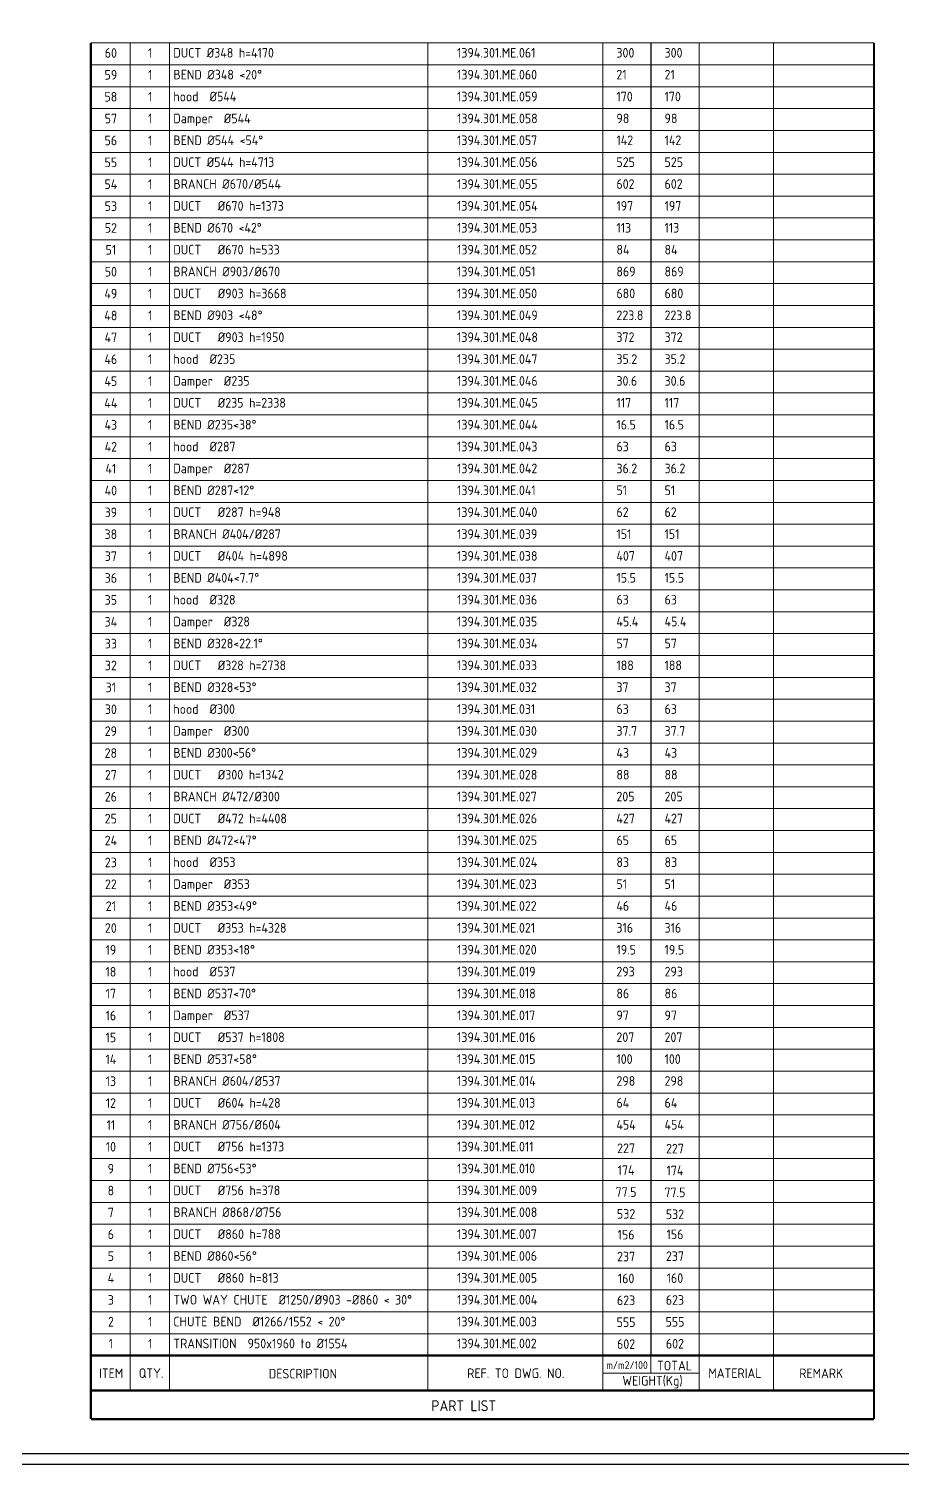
# Model space of a CAD drawing. Header units: inches. Extents: x -350577 to -266477, y -437959 to -377535.
# Drawn here: x -310955 to -291015, y -436935 to -404171 of the extents above; entities that cross this region are included whole.
import ezdxf
from ezdxf.enums import TextEntityAlignment as Align

# ---------------------------------------------------------------- set-up
doc = ezdxf.new("R2010")
doc.units = ezdxf.units.IN
doc.header["$MEASUREMENT"] = 0
doc.layers.add('TEXT', color=7, linetype='Continuous')
doc.layers.add('title', color=7, linetype='Continuous', lineweight=15)
doc.styles.add('Titel', font='geniso.shx', dxfattribs={"height": 2.5})

msp = doc.modelspace()

# ---------------------------------------------------------------- linework, layer by layer
for points in [[(-350576.7, -436934.7), (-266476.7, -436934.7), (-266476.7, -377534.7), (-350576.7, -377534.7)], [(-350326.7, -436684.7), (-266726.7, -436684.7), (-266726.7, -377784.7), (-350326.7, -377784.7)]]:
    msp.add_lwpolyline(points, close=True)
at = {"layer": 'TEXT'}
msp.add_line((-296753.6, -404496.2), (-296753.6, -434453), dxfattribs=at)
at = {"layer": 'title'}
for p, q in [((-291660.9, -404496.2), (-309535.1, -404496.2)), ((-308636.4, -404496.2), (-308636.4, -435251.9)), ((-307737.7, -404496.2), (-307737.7, -435251.9)), ((-301846.2, -404496.2), (-301846.2, -435251.9)), ((-297852, -404496.2), (-297852, -435251.9)), ((-295655.1, -404496.2), (-295655.1, -435251.9)), ((-293957.6, -404496.2), (-293957.6, -435251.9)), ((-291660.9, -404995.5), (-309535.1, -404995.5)), ((-291660.9, -405494.8), (-309535.1, -405494.8)), ((-291660.9, -405494.8), (-309535.1, -405494.8)), ((-291660.9, -405994.1), (-309535.1, -405994.1)), ((-291660.9, -406493.3), (-309535.1, -406493.3)), ((-291660.9, -406992.6), (-309535.1, -406992.6)), ((-291660.9, -407491.9), (-309535.1, -407491.9)), ((-291660.9, -407991.2), (-309535.1, -407991.2)), ((-291660.9, -408490.5), (-309535.1, -408490.5)), ((-291660.9, -408490.5), (-309535.1, -408490.5)), ((-291660.9, -408989.7), (-309535.1, -408989.7)), ((-291660.9, -409489), (-309535.1, -409489)), ((-291660.9, -409489), (-309535.1, -409489)), ((-291660.9, -409988.3), (-309535.1, -409988.3)), ((-291660.9, -410487.6), (-309535.1, -410487.6)), ((-291660.9, -410487.6), (-309535.1, -410487.6)), ((-291660.9, -410986.9), (-309535.1, -410986.9)), ((-291660.9, -411486.1), (-309535.1, -411486.1)), ((-291660.9, -411985.4), (-309535.1, -411985.4)), ((-291660.9, -412484.7), (-309535.1, -412484.7)), ((-291660.9, -412984), (-309535.1, -412984)), ((-291660.9, -413483.3), (-309535.1, -413483.3)), ((-291660.9, -413483.3), (-309535.1, -413483.3)), ((-291660.9, -413982.5), (-309535.1, -413982.5)), ((-291660.9, -414481.8), (-309535.1, -414481.8)), ((-291660.9, -414481.8), (-309535.1, -414481.8)), ((-291660.9, -414981.1), (-309535.1, -414981.1)), ((-291660.9, -415480.4), (-309535.1, -415480.4)), ((-291660.9, -415480.4), (-309535.1, -415480.4)), ((-291660.9, -415979.7), (-309535.1, -415979.7)), ((-291660.9, -416478.9), (-309535.1, -416478.9)), ((-291660.9, -416978.2), (-309535.1, -416978.2)), ((-291660.9, -417477.5), (-309535.1, -417477.5)), ((-291660.9, -417976.8), (-309535.1, -417976.8)), ((-291660.9, -418476.1), (-309535.1, -418476.1)), ((-291660.9, -418476.1), (-309535.1, -418476.1)), ((-291660.9, -418975.3), (-309535.1, -418975.3)), ((-291660.9, -419474.6), (-309535.1, -419474.6)), ((-291660.9, -419474.6), (-309535.1, -419474.6)), ((-291660.9, -419973.9), (-309535.1, -419973.9)), ((-291660.9, -420473.2), (-309535.1, -420473.2)), ((-291660.9, -420473.2), (-309535.1, -420473.2)), ((-291660.9, -420972.5), (-309535.1, -420972.5)), ((-291660.9, -421471.7), (-309535.1, -421471.7)), ((-291660.9, -421971), (-309535.1, -421971)), ((-291660.9, -422470.3), (-309535.1, -422470.3)), ((-291660.9, -422969.6), (-309535.1, -422969.6)), ((-291660.9, -423468.9), (-309535.1, -423468.9)), ((-291660.9, -423468.9), (-309535.1, -423468.9)), ((-291660.9, -423968.1), (-309535.1, -423968.1)), ((-291660.9, -424467.4), (-309535.1, -424467.4)), ((-291660.9, -424467.4), (-309535.1, -424467.4)), ((-291660.9, -424966.7), (-309535.1, -424966.7)), ((-291660.9, -425466), (-309535.1, -425466)), ((-291660.9, -425466), (-309535.1, -425466)), ((-291660.9, -425965.3), (-309535.1, -425965.3)), ((-291660.9, -426464.5), (-309535.1, -426464.5)), ((-291660.9, -426963.8), (-309535.1, -426963.8)), ((-291660.9, -427463.1), (-309535.1, -427463.1)), ((-291660.9, -427962.4), (-309535.1, -427962.4)), ((-291660.9, -428461.7), (-309535.1, -428461.7)), ((-291660.9, -428461.7), (-309535.1, -428461.7)), ((-291660.9, -428960.9), (-309535.1, -428960.9)), ((-291660.9, -429460.2), (-309535.1, -429460.2)), ((-291660.9, -429460.2), (-309535.1, -429460.2)), ((-291660.9, -429959.5), (-309535.1, -429959.5)), ((-291660.9, -430458.8), (-309535.1, -430458.8)), ((-291660.9, -430458.8), (-309535.1, -430458.8)), ((-291660.9, -430958), (-309535.1, -430958)), ((-291660.9, -431457.3), (-309535.1, -431457.3)), ((-291660.9, -431956.6), (-309535.1, -431956.6)), ((-291660.9, -432455.9), (-309535.1, -432455.9)), ((-291660.9, -432955.2), (-309535.1, -432955.2)), ((-291660.9, -433454.4), (-309535.1, -433454.4)), ((-291660.9, -433454.4), (-309535.1, -433454.4)), ((-291660.9, -433953.7), (-309535.1, -433953.7)), ((-296753.6, -434453), (-296753.6, -434852.4)), ((-297852, -434852.4), (-295655.1, -434852.4))]:
    msp.add_line(p, q, dxfattribs=at)
at = {"layer": 'title', "const_width": 49.9}
for points in [[(-309535.1, -404496.2), (-309535.1, -435903)], [(-291660.9, -404496.2), (-291660.9, -435903)], [(-291660.9, -434453), (-309535.1, -434453)], [(-291660.9, -435251.9), (-309535.1, -435251.9)], [(-291660.9, -435903), (-309535.1, -435903)]]:
    msp.add_lwpolyline(points, dxfattribs=at)

# ---------------------------------------------------------------- texts
at = {"layer": 'TEXT', "color": 3, "style": 'Titel'}
for s, height, p in [('60', 219.68, (-309079.8, -404724.4)), ('59', 219.68, (-309079.8, -405223.7)), ('58', 219.68, (-309079.8, -405723)), ('57', 219.68, (-309079.8, -406222.2)), ('56', 219.68, (-309079.8, -406721.5)), ('55', 219.68, (-309079.8, -407220.8)), ('54', 219.68, (-309079.8, -407720.1)), ('53', 219.68, (-309079.8, -408219.4)), ('52', 219.68, (-309079.8, -408718.6)), ('51', 219.68, (-309079.8, -409217.9)), ('50', 219.68, (-309079.8, -409717.2)), ('49', 219.68, (-309079.8, -410216.5)), ('48', 219.68, (-309079.8, -410715.8)), ('47', 219.68, (-309079.8, -411215)), ('46', 219.68, (-309079.8, -411714.3)), ('45', 219.68, (-309079.8, -412213.6)), ('44', 219.68, (-309079.8, -412712.9)), ('43', 219.68, (-309079.8, -413212.2)), ('42', 219.68, (-309079.8, -413711.4)), ('41', 219.68, (-309079.8, -414210.7)), ('40', 219.68, (-309079.8, -414710)), ('39', 219.68, (-309079.8, -415209.3)), ('38', 219.68, (-309079.8, -415708.6)), ('37', 219.68, (-309079.8, -416207.8)), ('36', 219.68, (-309079.8, -416707.1)), ('35', 219.68, (-309079.8, -417206.4)), ('34', 219.68, (-309079.8, -417705.7)), ('33', 219.68, (-309079.8, -418205)), ('32', 219.68, (-309079.8, -418704.2)), ('31', 219.68, (-309079.8, -419203.5)), ('30', 219.68, (-309079.8, -419702.8)), ('29', 219.68, (-309079.8, -420202.1)), ('28', 219.68, (-309079.8, -420701.4)), ('27', 219.68, (-309079.8, -421200.6)), ('26', 219.68, (-309079.8, -421699.9)), ('25', 219.68, (-309079.8, -422199.2)), ('24', 219.68, (-309079.8, -422698.5)), ('23', 219.68, (-309079.8, -423197.8)), ('22', 219.68, (-309079.8, -423697)), ('21', 219.68, (-309079.8, -424196.3)), ('20', 219.68, (-309079.8, -424695.6)), ('19', 219.68, (-309079.8, -425194.9)), ('18', 219.68, (-309079.8, -425694.2)), ('17', 219.68, (-309079.8, -426193.4)), ('16', 219.68, (-309079.8, -426692.7)), ('15', 219.68, (-309079.8, -427192)), ('14', 219.68, (-309079.8, -427691.3)), ('13', 219.68, (-309079.8, -428190.6)), ('12', 219.68, (-309079.8, -428689.8)), ('11', 219.68, (-309079.8, -429189.1)), ('10', 219.68, (-309079.8, -429688.4)), ('9', 219.7, (-309079.8, -430187.7)), ('1', 219.7, (-308181.1, -430187.7)), ('8', 219.7, (-309079.8, -430687)), ('7', 219.7, (-309079.8, -431186.2)), ('6', 219.7, (-309079.8, -431685.5)), ('5', 219.7, (-309079.8, -432184.8)), ('1', 219.7, (-308181.1, -432184.8)), ('4', 219.7, (-309079.8, -432684.1)), ('3', 219.7, (-309079.8, -433183.4)), ('2', 219.7, (-309079.8, -433682.6)), ('1', 219.7, (-309079.8, -434181.9))]:
    msp.add_text(s, height=height, dxfattribs=at).set_placement(p, align=Align.MIDDLE)
at = {"layer": 'TEXT', "color": 1, "style": 'Titel'}
for s, height, p in [('1', 219.7, (-308181.1, -404724.4)), ('1', 219.7, (-308181.1, -405223.7)), ('1', 219.7, (-308181.1, -405723)), ('1', 219.7, (-308181.1, -406222.2)), ('1', 219.7, (-308181.1, -406721.5)), ('1', 219.7, (-308181.1, -407220.8)), ('1', 219.7, (-308181.1, -407720.1)), ('1', 219.7, (-308181.1, -408219.4)), ('1', 219.7, (-308181.1, -408718.6)), ('1', 219.7, (-308181.1, -409217.9)), ('1', 219.7, (-308181.1, -409717.2)), ('1', 219.7, (-308181.1, -410216.5)), ('1', 219.7, (-308181.1, -410715.8)), ('1', 219.7, (-308181.1, -411215)), ('1', 219.7, (-308181.1, -411714.3)), ('1', 219.7, (-308181.1, -412213.6)), ('1', 219.7, (-308181.1, -412712.9)), ('1', 219.7, (-308181.1, -413212.2)), ('1', 219.7, (-308181.1, -413711.4)), ('1', 219.7, (-308181.1, -414210.7)), ('1', 219.7, (-308181.1, -414710)), ('1', 219.7, (-308181.1, -415209.3)), ('1', 219.7, (-308181.1, -415708.6)), ('1', 219.7, (-308181.1, -416207.8)), ('1', 219.7, (-308181.1, -416707.1)), ('1', 219.7, (-308181.1, -417206.4)), ('1', 219.7, (-308181.1, -417705.7)), ('1', 219.7, (-308181.1, -418205)), ('1', 219.7, (-308181.1, -418704.2)), ('1', 219.7, (-308181.1, -419203.5)), ('1', 219.7, (-308181.1, -419702.8)), ('1', 219.7, (-308181.1, -420202.1)), ('1', 219.7, (-308181.1, -420701.4)), ('1', 219.7, (-308181.1, -421200.6)), ('1', 219.7, (-308181.1, -421699.9)), ('1', 219.7, (-308181.1, -422199.2)), ('1', 219.7, (-308181.1, -422698.5)), ('1', 219.7, (-308181.1, -423197.8)), ('1', 219.7, (-308181.1, -423697)), ('1', 219.7, (-308181.1, -424196.3)), ('1', 219.7, (-308181.1, -424695.6)), ('1', 219.7, (-308181.1, -425194.9)), ('1', 219.7, (-308181.1, -425694.2)), ('1', 219.7, (-308181.1, -426193.4)), ('1', 219.7, (-308181.1, -426692.7)), ('1', 219.7, (-308181.1, -427192)), ('1', 219.7, (-308181.1, -427691.3)), ('1', 219.7, (-308181.1, -428190.6)), ('1', 219.7, (-308181.1, -428689.8)), ('1', 219.7, (-308181.1, -429189.1)), ('1', 219.7, (-308181.1, -429688.4)), ('227', 219.68, (-297319.8, -429722.4)), ('227', 219.68, (-296204.2, -429730)), ('174', 219.68, (-297319.8, -430221.6)), ('174', 219.68, (-296204.2, -430229.3)), ('1', 219.7, (-308181.1, -430687)), ('77.5', 219.68, (-297319.8, -430720.9)), ('77.5', 219.68, (-296204.2, -430728.6)), ('1', 219.7, (-308181.1, -431186.2)), ('532', 219.68, (-297319.8, -431220.2)), ('532', 219.68, (-296204.2, -431227.9)), ('1', 219.7, (-308181.1, -431685.5)), ('156', 219.68, (-297319.8, -431694.5)), ('156', 219.68, (-296204.2, -431686.8)), ('237', 219.68, (-297319.8, -432193.7)), ('237', 219.68, (-296204.2, -432186.1)), ('1', 219.7, (-308181.1, -432684.1)), ('160', 219.68, (-297319.8, -432693)), ('160', 219.68, (-296204.2, -432685.3)), ('1', 219.7, (-308181.1, -433183.4)), ('623', 219.68, (-297319.8, -433192.3)), ('623', 219.68, (-296204.2, -433184.6)), ('1', 219.7, (-308181.1, -433682.6)), ('555', 219.68, (-297319.8, -433691.6)), ('555', 219.68, (-296204.2, -433683.9)), ('1', 219.7, (-308181.1, -434181.9)), ('602', 219.68, (-297319.8, -434190.9)), ('602', 219.68, (-296204.2, -434183.2))]:
    msp.add_text(s, height=height, dxfattribs=at).set_placement(p, align=Align.MIDDLE)
for s, height, p in [('DUCT %%C348 h=4170 ', 219.683, (-307653.9, -404830.1)), ('1394.301.ME.061', 219.683, (-301177.7, -404830.1)), ('300', 219.68, (-297540.1, -404830.1)), ('300', 219.68, (-296441.6, -404830.1)), ('BEND %%C348 <20%%D ', 219.683, (-307653.9, -405329.4)), ('1394.301.ME.060', 219.683, (-301177.7, -405329.4)), ('21', 219.68, (-297540.1, -405329.4)), ('21', 219.68, (-296441.6, -405329.4)), ('hood  %%C544 ', 219.683, (-307653.9, -405828.7)), ('1394.301.ME.059', 219.683, (-301177.7, -405828.7)), ('170', 219.68, (-297540.1, -405828.7)), ('170', 219.68, (-296441.6, -405828.7)), ('Damper  %%C544 ', 219.683, (-307653.9, -406328)), ('1394.301.ME.058', 219.683, (-301177.7, -406328)), ('98', 219.68, (-297540.1, -406328)), ('98', 219.68, (-296441.6, -406328)), ('BEND %%C544 <54%%D ', 219.683, (-307653.9, -406827.3)), ('1394.301.ME.057', 219.683, (-301177.7, -406827.3)), ('142', 219.68, (-297540.1, -406827.3)), ('142', 219.68, (-296441.6, -406827.3)), ('DUCT %%C544 h=4713 ', 219.683, (-307653.9, -407326.5)), ('1394.301.ME.056', 219.683, (-301177.7, -407326.5)), ('525', 219.68, (-297540.1, -407326.5)), ('525', 219.68, (-296441.6, -407326.5)), ('BRANCH %%C670/%%C544 ', 219.683, (-307653.9, -407825.8)), ('1394.301.ME.055', 219.683, (-301177.7, -407825.8)), ('602', 219.68, (-297540.1, -407825.8)), ('602', 219.68, (-296441.6, -407825.8)), ('DUCT   %%C670 h=1373 ', 219.683, (-307653.9, -408325.1)), ('1394.301.ME.054', 219.683, (-301177.7, -408325.1)), ('197', 219.68, (-297540.1, -408325.1)), ('197', 219.68, (-296441.6, -408325.1)), ('BEND %%C670 <42%%D ', 219.683, (-307653.9, -408824.4)), ('1394.301.ME.053', 219.683, (-301177.7, -408824.4)), ('113', 219.68, (-297540.1, -408824.4)), ('113', 219.68, (-296441.6, -408824.4)), ('DUCT   %%C670 h=533 ', 219.683, (-307653.9, -409323.7)), ('1394.301.ME.052', 219.683, (-301177.7, -409323.7)), ('84', 219.68, (-297540.1, -409323.7)), ('84', 219.68, (-296441.6, -409323.7)), ('BRANCH %%C903/%%C670 ', 219.683, (-307653.9, -409822.9)), ('1394.301.ME.051', 219.683, (-301177.7, -409822.9)), ('869', 219.68, (-297540.1, -409822.9)), ('869', 219.68, (-296441.6, -409822.9)), ('DUCT   %%C903 h=3668 ', 219.683, (-307653.9, -410322.2)), ('1394.301.ME.050', 219.683, (-301177.7, -410322.2)), ('680', 219.68, (-297540.1, -410322.2)), ('680', 219.68, (-296441.6, -410322.2)), ('BEND %%C903 <48%%D ', 219.683, (-307653.9, -410821.5)), ('1394.301.ME.049', 219.683, (-301177.7, -410821.5)), ('223.8', 219.68, (-297540.1, -410821.5)), ('223.8', 219.68, (-296441.6, -410821.5)), ('DUCT   %%C903 h=1950 ', 219.683, (-307653.9, -411320.8)), ('1394.301.ME.048', 219.683, (-301177.7, -411320.8)), ('372', 219.68, (-297540.1, -411320.8)), ('372', 219.68, (-296441.6, -411320.8)), ('hood  %%C235 ', 219.683, (-307653.9, -411820.1)), ('1394.301.ME.047', 219.683, (-301177.7, -411820.1)), ('35.2', 219.68, (-297540.1, -411820.1)), ('35.2', 219.68, (-296441.6, -411820.1)), ('Damper  %%C235', 219.683, (-307653.9, -412319.3)), ('1394.301.ME.046', 219.683, (-301177.7, -412319.3)), ('30.6', 219.68, (-297540.1, -412319.3)), ('30.6', 219.68, (-296441.6, -412319.3)), ('DUCT   %%C235 h=2338 ', 219.683, (-307653.9, -412818.6)), ('1394.301.ME.045', 219.683, (-301177.7, -412818.6)), ('117', 219.68, (-297540.1, -412818.6)), ('117', 219.68, (-296441.6, -412818.6)), ('BEND %%C235<38%%D ', 219.683, (-307653.9, -413317.9)), ('1394.301.ME.044', 219.683, (-301177.7, -413317.9)), ('16.5', 219.68, (-297540.1, -413317.9)), ('16.5', 219.68, (-296441.6, -413317.9)), ('hood  %%C287 ', 219.683, (-307653.9, -413817.2)), ('1394.301.ME.043', 219.683, (-301177.7, -413817.2)), ('63', 219.68, (-297540.1, -413817.2)), ('63', 219.68, (-296441.6, -413817.2)), ('Damper  %%C287', 219.683, (-307653.9, -414316.5)), ('1394.301.ME.042', 219.683, (-301177.7, -414316.5)), ('36.2', 219.68, (-297540.1, -414316.5)), ('36.2', 219.68, (-296441.6, -414316.5)), ('BEND %%C287<12%%D ', 219.683, (-307653.9, -414815.7)), ('1394.301.ME.041', 219.683, (-301177.7, -414815.7)), ('51', 219.68, (-297540.1, -414815.7)), ('51', 219.68, (-296441.6, -414815.7)), ('DUCT   %%C287 h=948 ', 219.683, (-307653.9, -415315)), ('1394.301.ME.040', 219.683, (-301177.7, -415315)), ('62', 219.68, (-297540.1, -415315)), ('62', 219.68, (-296441.6, -415315)), ('BRANCH %%C404/%%C287 ', 219.683, (-307653.9, -415814.3)), ('1394.301.ME.039', 219.683, (-301177.7, -415814.3)), ('151', 219.68, (-297540.1, -415814.3)), ('151', 219.68, (-296441.6, -415814.3)), ('DUCT   %%C404 h=4898 ', 219.683, (-307653.9, -416313.6)), ('1394.301.ME.038', 219.683, (-301177.7, -416313.6)), ('407', 219.68, (-297540.1, -416313.6)), ('407', 219.68, (-296441.6, -416313.6)), ('BEND %%C404<7.7%%D ', 219.683, (-307653.9, -416812.8)), ('1394.301.ME.037', 219.683, (-301177.7, -416812.8)), ('15.5', 219.68, (-297540.1, -416812.8)), ('15.5', 219.68, (-296441.6, -416812.8)), ('hood  %%C328 ', 219.683, (-307653.9, -417312.1)), ('1394.301.ME.036', 219.683, (-301177.7, -417312.1)), ('63', 219.68, (-297540.1, -417312.1)), ('63', 219.68, (-296441.6, -417312.1)), ('Damper  %%C328', 219.683, (-307653.9, -417811.4)), ('1394.301.ME.035', 219.683, (-301177.7, -417811.4)), ('45.4', 219.68, (-297540.1, -417811.4)), ('45.4', 219.68, (-296441.6, -417811.4)), ('BEND %%C328<22.1%%D ', 219.683, (-307653.9, -418310.7)), ('1394.301.ME.034', 219.683, (-301177.7, -418310.7)), ('57', 219.68, (-297540.1, -418310.7)), ('57', 219.68, (-296441.6, -418310.7)), ('DUCT   %%C328 h=2738 ', 219.683, (-307653.9, -418810)), ('1394.301.ME.033', 219.683, (-301177.7, -418810)), ('188', 219.68, (-297540.1, -418810)), ('188', 219.68, (-296441.6, -418810)), ('BEND %%C328<53%%D ', 219.683, (-307653.9, -419309.2)), ('1394.301.ME.032', 219.683, (-301177.7, -419309.2)), ('37', 219.68, (-297540.1, -419309.2)), ('37', 219.68, (-296441.6, -419309.2)), ('hood  %%C300', 219.683, (-307653.9, -419808.5)), ('1394.301.ME.031', 219.683, (-301177.7, -419808.5)), ('63', 219.68, (-297540.1, -419808.5)), ('63', 219.68, (-296441.6, -419808.5)), ('Damper  %%C300', 219.683, (-307653.9, -420307.8)), ('1394.301.ME.030', 219.683, (-301177.7, -420307.8)), ('37.7', 219.68, (-297540.1, -420307.8)), ('37.7', 219.68, (-296441.6, -420307.8)), ('BEND %%C300<56%%D ', 219.683, (-307653.9, -420807.1)), ('1394.301.ME.029', 219.683, (-301177.7, -420807.1)), ('43', 219.68, (-297540.1, -420807.1)), ('43', 219.68, (-296441.6, -420807.1)), ('DUCT   %%C300 h=1342 ', 219.683, (-307653.9, -421306.4)), ('1394.301.ME.028', 219.683, (-301177.7, -421306.4)), ('88', 219.68, (-297540.1, -421306.4)), ('88', 219.68, (-296441.6, -421306.4)), ('BRANCH %%C472/%%C300 ', 219.683, (-307653.9, -421805.6)), ('1394.301.ME.027', 219.683, (-301177.7, -421805.6)), ('205', 219.68, (-297540.1, -421805.6)), ('205', 219.68, (-296441.6, -421805.6)), ('DUCT   %%C472 h=4408 ', 219.683, (-307653.9, -422304.9)), ('1394.301.ME.026', 219.683, (-301177.7, -422304.9)), ('427', 219.68, (-297540.1, -422304.9)), ('427', 219.68, (-296441.6, -422304.9)), ('BEND %%C472<47%%D ', 219.683, (-307653.9, -422804.2)), ('1394.301.ME.025', 219.683, (-301177.7, -422804.2)), ('65', 219.68, (-297540.1, -422804.2)), ('65', 219.68, (-296441.6, -422804.2)), ('hood  %%C353 ', 219.683, (-307653.9, -423303.5)), ('1394.301.ME.024', 219.683, (-301177.7, -423303.5)), ('83', 219.68, (-297540.1, -423303.5)), ('83', 219.68, (-296441.6, -423303.5)), ('Damper  %%C353', 219.683, (-307653.9, -423802.8)), ('1394.301.ME.023', 219.683, (-301177.7, -423802.8)), ('51', 219.68, (-297540.1, -423802.8)), ('51', 219.68, (-296441.6, -423802.8)), ('BEND %%C353<49%%D ', 219.683, (-307653.9, -424302)), ('1394.301.ME.022', 219.683, (-301177.7, -424302)), ('46', 219.68, (-297540.1, -424302)), ('46', 219.68, (-296441.6, -424302)), ('DUCT   %%C353 h=4328 ', 219.683, (-307653.9, -424801.3)), ('1394.301.ME.021', 219.683, (-301177.7, -424801.3)), ('316', 219.68, (-297540.1, -424801.3)), ('316', 219.68, (-296441.6, -424801.3)), ('BEND %%C353<18%%D ', 219.683, (-307653.9, -425300.6)), ('1394.301.ME.020', 219.683, (-301177.7, -425300.6)), ('19.5', 219.68, (-297540.1, -425300.6)), ('19.5', 219.68, (-296441.6, -425300.6)), ('hood  %%C537 ', 219.683, (-307653.9, -425799.9)), ('1394.301.ME.019', 219.683, (-301177.7, -425799.9)), ('293', 219.68, (-297540.1, -425799.9)), ('293', 219.68, (-296441.6, -425799.9)), ('BEND %%C537<70%%D ', 219.683, (-307653.9, -426299.2)), ('1394.301.ME.018', 219.683, (-301177.7, -426299.2)), ('86', 219.68, (-297540.1, -426299.2)), ('86', 219.68, (-296441.6, -426299.2)), ('Damper  %%C537 ', 219.683, (-307653.9, -426798.4)), ('1394.301.ME.017', 219.683, (-301177.7, -426798.4)), ('97', 219.68, (-297540.1, -426798.4)), ('97', 219.68, (-296441.6, -426798.4)), ('DUCT   %%C537 h=1808 ', 219.683, (-307653.9, -427297.7)), ('1394.301.ME.016', 219.683, (-301177.7, -427297.7)), ('207', 219.68, (-297540.1, -427297.7)), ('207', 219.68, (-296441.6, -427297.7)), ('BEND %%C537<58%%D ', 219.683, (-307653.9, -427797)), ('1394.301.ME.015', 219.683, (-301177.7, -427797)), ('100', 219.68, (-297540.1, -427797)), ('100', 219.68, (-296441.6, -427797)), ('BRANCH %%C604/%%C537 ', 219.683, (-307653.9, -428296.3)), ('1394.301.ME.014', 219.683, (-301177.7, -428296.3)), ('298', 219.68, (-297540.1, -428296.3)), ('298', 219.68, (-296441.6, -428296.3)), ('DUCT   %%C604 h=428 ', 219.683, (-307653.9, -428795.6)), ('1394.301.ME.013', 219.683, (-301177.7, -428795.6)), ('64', 219.68, (-297540.1, -428795.6)), ('64', 219.68, (-296441.6, -428795.6)), ('BRANCH %%C756/%%C604 ', 219.683, (-307653.9, -429294.8)), ('1394.301.ME.012', 219.683, (-301177.7, -429294.8)), ('454', 219.68, (-297540.1, -429294.8)), ('454', 219.68, (-296441.6, -429294.8)), ('DUCT   %%C756 h=1373 ', 219.683, (-307653.9, -429794.1)), ('1394.301.ME.011', 219.683, (-301177.7, -429794.1)), ('BEND %%C756<53%%D ', 219.683, (-307653.9, -430293.4)), ('1394.301.ME.010', 219.683, (-301177.7, -430293.4)), ('DUCT   %%C756 h=378 ', 219.683, (-307653.9, -430792.7)), ('1394.301.ME.009', 219.683, (-301177.7, -430792.7)), ('BRANCH %%C868/%%C756 ', 219.683, (-307653.9, -431292)), ('1394.301.ME.008', 219.683, (-301177.7, -431292)), ('DUCT   %%C860 h=788 ', 219.683, (-307653.9, -431791.2)), ('1394.301.ME.007', 219.683, (-301177.7, -431791.2)), ('BEND %%C860<56%%D ', 219.683, (-307653.9, -432290.5)), ('1394.301.ME.006', 219.683, (-301177.7, -432290.5)), ('DUCT   %%C860 h=813 ', 219.683, (-307653.9, -432789.8)), ('1394.301.ME.005', 219.683, (-301177.7, -432789.8)), ('TWO WAY CHUTE  %%C1250/%%C903 -%%C860 < 30%%D ', 219.683, (-307653.9, -433289.1)), ('1394.301.ME.004', 219.683, (-301177.7, -433289.1)), ('CHUTE BEND  %%C1266/1552 < 20%%D ', 219.683, (-307653.9, -433788.4)), ('1394.301.ME.003', 219.683, (-301177.7, -433788.4)), ('TRANSITION  950x1960 to %%C1554  ', 219.683, (-307653.9, -434287.6)), ('1394.301.ME.002', 219.683, (-301177.7, -434287.6))]:
    msp.add_text(s, height=height, dxfattribs=at).set_placement(p)
at = {"layer": 'title', "style": 'Titel'}
for s, height, p in [('ITEM', 219.68, (-309073, -434858)), ('QTY.', 219.68, (-308161, -434853.3)), ('DESCRIPTION', 219.683, (-304695.8, -434866.2)), ('REF. TO DWG. NO.', 219.683, (-299836, -434856.7)), ('m/m2/100', 179.74, (-297297.8, -434671.9)), ('TOTAL', 219.68, (-296214.5, -434683.9)), ('MATERIAL', 219.68, (-294835.8, -434854.6)), ('REMARK', 219.68, (-292865.5, -434859.1)), ('WEIGHT(Kg)', 219.68, (-296716.3, -435049.7)), ('PART LIST', 249.64, (-301024.1, -435597.5))]:
    msp.add_text(s, height=height, dxfattribs=at).set_placement(p, align=Align.MIDDLE)

doc.saveas('drawing.dxf')
